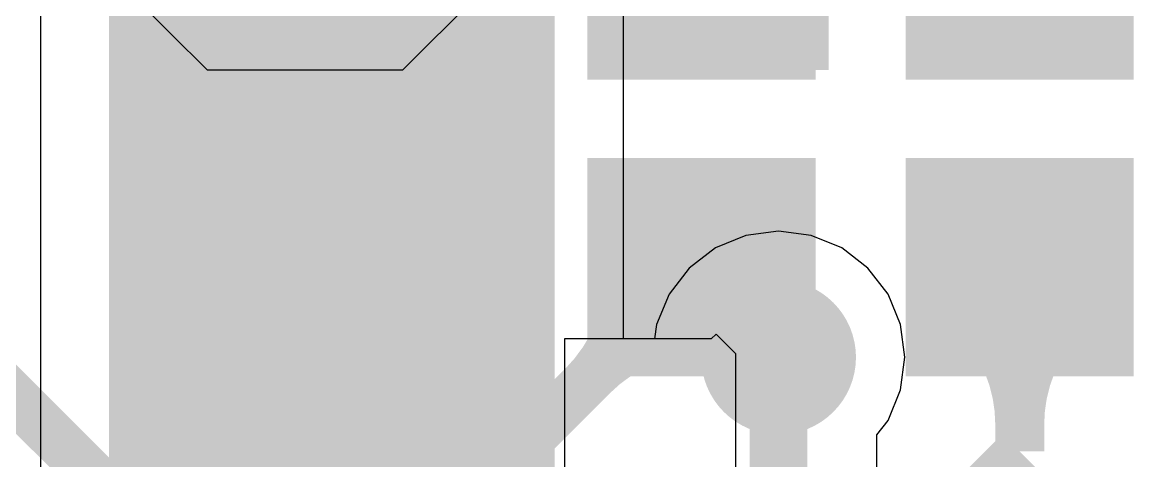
# Model space of a CAD drawing. Extents: x 56.2 to 141.8, y 48 to 96.4.
# Drawn here: x 74.12 to 79.89, y 60.43 to 62.71 of the extents above; entities that cross this region are included whole.
import ezdxf

# ---------------------------------------------------------------- set-up
doc = ezdxf.new("R2010")
doc.units = 0
doc.header["$MEASUREMENT"] = 0
for name, color, linetype in [('BOTTOMLAYER', 5, 'CONTINUOUS'), ('BOTTOMSOLDER', 6, 'CONTINUOUS'), ('MULTILAYER', 9, 'CONTINUOUS'), ('TOPLAYER', 1, 'CONTINUOUS'), ('TOPPASTE', 8, 'CONTINUOUS'), ('TOPSOLDER', 216, 'CONTINUOUS')]:
    doc.layers.add(name, color=color, linetype=linetype)

msp = doc.modelspace()

# ---------------------------------------------------------------- linework, layer by layer
at = {"layer": 'BOTTOMLAYER'}
for p, q in [((77.242657, 61.0616), (77.242657, 66.1924)), ((74.217543, 64.016771), (74.217543, 56.0324)), ((77.877911, 61.599872), (77.719794, 61.534375)), ((78.047596, 61.622211), (77.877911, 61.599872)), ((78.217281, 61.599872), (78.047596, 61.622211)), ((78.375398, 61.534375), (78.217281, 61.599872)), ((77.719794, 61.534375), (77.584013, 61.430187)), ((78.511179, 61.430187), (78.375398, 61.534375)), ((77.584013, 61.430187), (77.479825, 61.294406)), ((78.615367, 61.294406), (78.511179, 61.430187)), ((77.479825, 61.294406), (77.414328, 61.136289)), ((78.680864, 61.136289), (78.615367, 61.294406)), ((77.414328, 61.136289), (77.404496, 61.0616)), ((78.703203, 60.966604), (78.680864, 61.136289)), ((77.724, 61.087), (77.6986, 61.0616)), ((77.8256, 60.9854), (77.724, 61.087)), ((77.6986, 61.0616), (76.9366, 61.0616)), ((76.9366, 61.0616), (76.9366, 56.0832)), ((77.404496, 61.0616), (77.242657, 61.0616)), ((77.8256, 56.2102), (77.8256, 60.9854)), ((78.680864, 60.796919), (78.703203, 60.966604)), ((78.615367, 60.638802), (78.680864, 60.796919)), ((78.557392, 60.563247), (78.615367, 60.638802)), ((78.557392, 56.432196), (78.557392, 60.563247))]:
    msp.add_line(p, q, dxfattribs=at)
for points, const_width in [([(75.506666, 64.432266, -0.198912), (75.8698, 63.55558)], 2.000001), ([(75.506666, 64.432266, -0.198912), (75.8698, 63.55558)], 2.000001), ([(75.506666, 64.432266, -0.198912), (75.8698, 63.55558)], 2.000001), ([(75.506666, 64.432266, -0.198912), (75.8698, 63.55558)], 2.000001), ([(75.506666, 64.432266, -0.198912), (75.8698, 63.55558)], 2.000001), ([(75.506666, 64.432266, -0.198912), (75.8698, 63.55558)], 2.000001), ([(75.506666, 64.432266, -0.198912), (75.8698, 63.55558)], 2.000001), ([(75.506666, 64.432266, -0.198912), (75.8698, 63.55558)], 2.000001), ([(75.506666, 64.432266, -0.198912), (75.8698, 63.55558)], 2.000001), ([(75.506666, 64.432266, -0.198912), (75.8698, 63.55558)], 2.000001), ([(75.506666, 64.432266, -0.198912), (75.8698, 63.55558)], 2.000001), ([(75.506666, 64.432266, -0.198912), (75.8698, 63.55558)], 2.000001), ([(75.506666, 64.432266, -0.198912), (75.8698, 63.55558)], 2.000001), ([(75.506666, 64.432266, -0.198912), (75.8698, 63.55558)], 2.000001), ([(75.506666, 64.432266, -0.198912), (75.8698, 63.55558)], 2.000001), ([(75.506666, 64.432266, -0.198912), (75.8698, 63.55558)], 2.000001), ([(75.506666, 64.432266, -0.198912), (75.8698, 63.55558)], 2.000001), ([(75.506666, 64.432266, -0.198912), (75.8698, 63.55558)], 2.000001), ([(75.506666, 64.432266, -0.198912), (75.8698, 63.55558)], 2.000001), ([(75.506666, 64.432266, -0.198912), (75.8698, 63.55558)], 2.000001), ([(75.506666, 64.432266, -0.198912), (75.8698, 63.55558)], 2.000001), ([(75.506666, 64.432266, -0.198912), (75.8698, 63.55558)], 2.000001), ([(75.506666, 64.432266, -0.198912), (75.8698, 63.55558)], 2.000001), ([(75.506666, 64.432266, -0.198912), (75.8698, 63.55558)], 2.000001), ([(75.506666, 64.432266, -0.198912), (75.8698, 63.55558)], 2.000001), ([(75.506666, 64.432266, -0.198912), (75.8698, 63.55558)], 2.000001), ([(75.506666, 64.432266, -0.198912), (75.8698, 63.55558)], 2.000001), ([(75.506666, 64.432266, -0.198912), (75.8698, 63.55558)], 2.000001), ([(77.941531, 60.860539, -0.198912), (78.047596, 60.604474)], 0.299999), ([(77.941531, 60.860539, -0.198912), (78.047596, 60.604474)], 0.299999), ([(77.941531, 60.860539, -0.198912), (78.047596, 60.604474)], 0.299999), ([(77.941531, 60.860539, -0.198912), (78.047596, 60.604474)], 0.299999), ([(77.941531, 60.860539, -0.198912), (78.047596, 60.604474)], 0.299999), ([(77.941531, 60.860539, -0.198912), (78.047596, 60.604474)], 0.299999), ([(77.941531, 60.860539, -0.198912), (78.047596, 60.604474)], 0.299999), ([(77.941531, 60.860539, -0.198912), (78.047596, 60.604474)], 0.299999), ([(77.941531, 60.860539, -0.198912), (78.047596, 60.604474)], 0.299999), ([(77.941531, 60.860539, -0.198912), (78.047596, 60.604474)], 0.299999), ([(77.941531, 60.860539, -0.198912), (78.047596, 60.604474)], 0.299999), ([(77.941531, 60.860539, -0.198912), (78.047596, 60.604474)], 0.299999), ([(77.941531, 60.860539, -0.198912), (78.047596, 60.604474)], 0.299999), ([(77.941531, 60.860539, -0.198912), (78.047596, 60.604474)], 0.299999), ([(78.047596, 60.604474, -0.198912), (78.153661, 60.860539)], 0.299999), ([(78.047596, 60.604474, -0.198912), (78.153661, 60.860539)], 0.299999), ([(78.047596, 60.604474, -0.198912), (78.153661, 60.860539)], 0.299999), ([(78.047596, 60.604474, -0.198912), (78.153661, 60.860539)], 0.299999), ([(78.047596, 60.604474, -0.198912), (78.153661, 60.860539)], 0.299999), ([(78.047596, 60.604474, -0.198912), (78.153661, 60.860539)], 0.299999), ([(78.047596, 60.604474, -0.198912), (78.153661, 60.860539)], 0.299999), ([(78.047596, 60.604474, -0.198912), (78.153661, 60.860539)], 0.299999), ([(78.047596, 60.604474, -0.198912), (78.153661, 60.860539)], 0.299999), ([(78.047596, 60.604474, -0.198912), (78.153661, 60.860539)], 0.299999), ([(78.047596, 60.604474, -0.198912), (78.153661, 60.860539)], 0.299999), ([(78.047596, 60.604474, -0.198912), (78.153661, 60.860539)], 0.299999), ([(78.047596, 60.604474, -0.198912), (78.153661, 60.860539)], 0.299999), ([(78.047596, 60.604474, -0.198912), (78.153661, 60.860539)], 0.299999)]:
    msp.add_lwpolyline(points, format="xyb", dxfattribs=dict(at, const_width=const_width))
for points, const_width in [([(75.8698, 57.0992), (75.8698, 63.9572)], 2.000001), ([(78.047596, 56.432196), (78.047596, 60.966604)], 0.299999)]:
    msp.add_lwpolyline(points, dxfattribs=dict(at, const_width=const_width))
for points, const_width in [([(75.369801, 63.55558, 1), (76.369799, 63.55558, 1)], 1.000001), ([(75.369801, 63.55558, 1), (76.369799, 63.55558, 1)], 1.000001), ([(75.369801, 63.55558, 1), (76.369799, 63.55558, 1)], 1.000001), ([(75.369801, 63.55558, 1), (76.369799, 63.55558, 1)], 1.000001), ([(75.369801, 63.55558, 1), (76.369799, 63.55558, 1)], 1.000001), ([(75.369801, 63.55558, 1), (76.369799, 63.55558, 1)], 1.000001), ([(75.369801, 63.55558, 1), (76.369799, 63.55558, 1)], 1.000001), ([(75.369801, 63.55558, 1), (76.369799, 63.55558, 1)], 1.000001), ([(75.369801, 63.55558, 1), (76.369799, 63.55558, 1)], 1.000001), ([(75.369801, 63.55558, 1), (76.369799, 63.55558, 1)], 1.000001), ([(75.369801, 63.55558, 1), (76.369799, 63.55558, 1)], 1.000001), ([(75.369801, 63.55558, 1), (76.369799, 63.55558, 1)], 1.000001), ([(75.369801, 63.55558, 1), (76.369799, 63.55558, 1)], 1.000001), ([(75.369801, 63.55558, 1), (76.369799, 63.55558, 1)], 1.000001), ([(75.369801, 63.55558, 1), (76.369799, 63.55558, 1)], 1.000001), ([(75.369801, 63.55558, 1), (76.369799, 63.55558, 1)], 1.000001), ([(75.369801, 63.55558, 1), (76.369799, 63.55558, 1)], 1.000001), ([(75.369801, 63.55558, 1), (76.369799, 63.55558, 1)], 1.000001), ([(75.369801, 63.55558, 1), (76.369799, 63.55558, 1)], 1.000001), ([(75.369801, 63.55558, 1), (76.369799, 63.55558, 1)], 1.000001), ([(75.369801, 63.55558, 1), (76.369799, 63.55558, 1)], 1.000001), ([(75.369801, 63.55558, 1), (76.369799, 63.55558, 1)], 1.000001), ([(75.369801, 63.55558, 1), (76.369799, 63.55558, 1)], 1.000001), ([(75.369801, 63.55558, 1), (76.369799, 63.55558, 1)], 1.000001), ([(75.369801, 63.55558, 1), (76.369799, 63.55558, 1)], 1.000001), ([(75.369801, 63.55558, 1), (76.369799, 63.55558, 1)], 1.000001), ([(75.369801, 63.55558, 1), (76.369799, 63.55558, 1)], 1.000001), ([(75.369801, 63.55558, 1), (76.369799, 63.55558, 1)], 1.000001), ([(77.897596, 60.966604, 1), (78.197596, 60.966604, 1)], 0.299999), ([(77.866532, 60.860539, 1), (78.016529, 60.860539, 1)], 0.15), ([(77.866532, 60.860539, 1), (78.016529, 60.860539, 1)], 0.15), ([(77.866532, 60.860539, 1), (78.016529, 60.860539, 1)], 0.15), ([(77.866532, 60.860539, 1), (78.016529, 60.860539, 1)], 0.15), ([(77.866532, 60.860539, 1), (78.016529, 60.860539, 1)], 0.15), ([(77.866532, 60.860539, 1), (78.016529, 60.860539, 1)], 0.15), ([(77.866532, 60.860539, 1), (78.016529, 60.860539, 1)], 0.15), ([(77.866532, 60.860539, 1), (78.016529, 60.860539, 1)], 0.15), ([(77.866532, 60.860539, 1), (78.016529, 60.860539, 1)], 0.15), ([(77.866532, 60.860539, 1), (78.016529, 60.860539, 1)], 0.15), ([(77.866532, 60.860539, 1), (78.016529, 60.860539, 1)], 0.15), ([(77.866532, 60.860539, 1), (78.016529, 60.860539, 1)], 0.15), ([(77.866532, 60.860539, 1), (78.016529, 60.860539, 1)], 0.15), ([(77.866532, 60.860539, 1), (78.016529, 60.860539, 1)], 0.15), ([(78.078663, 60.860539, 1), (78.22866, 60.860539, 1)], 0.15), ([(78.078663, 60.860539, 1), (78.22866, 60.860539, 1)], 0.15), ([(78.078663, 60.860539, 1), (78.22866, 60.860539, 1)], 0.15), ([(78.078663, 60.860539, 1), (78.22866, 60.860539, 1)], 0.15), ([(78.078663, 60.860539, 1), (78.22866, 60.860539, 1)], 0.15), ([(78.078663, 60.860539, 1), (78.22866, 60.860539, 1)], 0.15), ([(78.078663, 60.860539, 1), (78.22866, 60.860539, 1)], 0.15), ([(78.078663, 60.860539, 1), (78.22866, 60.860539, 1)], 0.15), ([(78.078663, 60.860539, 1), (78.22866, 60.860539, 1)], 0.15), ([(78.078663, 60.860539, 1), (78.22866, 60.860539, 1)], 0.15), ([(78.078663, 60.860539, 1), (78.22866, 60.860539, 1)], 0.15), ([(78.078663, 60.860539, 1), (78.22866, 60.860539, 1)], 0.15), ([(78.078663, 60.860539, 1), (78.22866, 60.860539, 1)], 0.15), ([(78.078663, 60.860539, 1), (78.22866, 60.860539, 1)], 0.15), ([(77.972597, 60.604474, 1), (78.122595, 60.604474, 1)], 0.15), ([(77.972597, 60.604474, 1), (78.122595, 60.604474, 1)], 0.15), ([(77.972597, 60.604474, 1), (78.122595, 60.604474, 1)], 0.15), ([(77.972597, 60.604474, 1), (78.122595, 60.604474, 1)], 0.15), ([(77.972597, 60.604474, 1), (78.122595, 60.604474, 1)], 0.15), ([(77.972597, 60.604474, 1), (78.122595, 60.604474, 1)], 0.15), ([(77.972597, 60.604474, 1), (78.122595, 60.604474, 1)], 0.15), ([(77.972597, 60.604474, 1), (78.122595, 60.604474, 1)], 0.15), ([(77.972597, 60.604474, 1), (78.122595, 60.604474, 1)], 0.15), ([(77.972597, 60.604474, 1), (78.122595, 60.604474, 1)], 0.15), ([(77.972597, 60.604474, 1), (78.122595, 60.604474, 1)], 0.15), ([(77.972597, 60.604474, 1), (78.122595, 60.604474, 1)], 0.15), ([(77.972597, 60.604474, 1), (78.122595, 60.604474, 1)], 0.15), ([(77.972597, 60.604474, 1), (78.122595, 60.604474, 1)], 0.15), ([(77.972597, 60.604474, 1), (78.122595, 60.604474, 1)], 0.15), ([(77.972597, 60.604474, 1), (78.122595, 60.604474, 1)], 0.15), ([(77.972597, 60.604474, 1), (78.122595, 60.604474, 1)], 0.15), ([(77.972597, 60.604474, 1), (78.122595, 60.604474, 1)], 0.15), ([(77.972597, 60.604474, 1), (78.122595, 60.604474, 1)], 0.15), ([(77.972597, 60.604474, 1), (78.122595, 60.604474, 1)], 0.15), ([(77.972597, 60.604474, 1), (78.122595, 60.604474, 1)], 0.15), ([(77.972597, 60.604474, 1), (78.122595, 60.604474, 1)], 0.15), ([(77.972597, 60.604474, 1), (78.122595, 60.604474, 1)], 0.15), ([(77.972597, 60.604474, 1), (78.122595, 60.604474, 1)], 0.15), ([(77.972597, 60.604474, 1), (78.122595, 60.604474, 1)], 0.15), ([(77.972597, 60.604474, 1), (78.122595, 60.604474, 1)], 0.15), ([(77.972597, 60.604474, 1), (78.122595, 60.604474, 1)], 0.15), ([(77.972597, 60.604474, 1), (78.122595, 60.604474, 1)], 0.15)]:
    msp.add_lwpolyline(points, format="xyb", close=True, dxfattribs=dict(at, const_width=const_width))
msp.add_solid([(74.5744, 56.0324), (76.8858, 56.0324), (74.5744, 66.1924), (76.8858, 66.1924)], dxfattribs=at)
at = {"layer": 'BOTTOMSOLDER', "const_width": 0.401599}
msp.add_lwpolyline([(77.846796, 60.966604, 1), (78.248396, 60.966604, 1)], format="xyb", close=True, dxfattribs=at)
at = {"layer": 'MULTILAYER', "const_width": 0.299999}
msp.add_lwpolyline([(77.897596, 60.966604, 1), (78.197596, 60.966604, 1)], format="xyb", close=True, dxfattribs=at)
at = {"layer": 'TOPLAYER'}
for p, q in [((74.549, 62.992), (75.0824, 62.4586)), ((76.0984, 62.4586), (76.5302, 62.8904)), ((75.0824, 62.4586), (76.0984, 62.4586))]:
    msp.add_line(p, q, dxfattribs=at)
for points, const_width in [([(75.514203, 63.3984), (75.514203, 65.151)], 2.000001), ([(75.547474, 59.1058), (75.547474, 61.561602)], 0.299999), ([(73.3552, 61.485402), (75.047602, 59.793)], 0.254), ([(76.0476, 59.834402), (77.6478, 61.434602)], 0.254), ([(77.6478, 61.1886), (77.6478, 61.434602)], 0.254), ([(79.2988, 60.4774), (79.2988, 61.434602)], 0.254), ([(77.8256, 61.1886), (78.087403, 60.926797)], 0.254), ([(79.121198, 60.299798), (79.2988, 60.4774)], 0.254)]:
    msp.add_lwpolyline(points, dxfattribs=dict(at, const_width=const_width))
for points, const_width in [([(75.514203, 63.601933, -0.198912), (75.506664, 63.583736)], 2.000001), ([(75.514203, 63.601933, -0.198912), (75.506664, 63.583736)], 2.000001), ([(75.514203, 63.601933, -0.198912), (75.506664, 63.583736)], 2.000001), ([(75.514203, 63.601933, -0.198912), (75.506664, 63.583736)], 2.000001), ([(75.514203, 63.601933, -0.198912), (75.506664, 63.583736)], 2.000001), ([(75.514203, 63.601933, -0.198912), (75.506664, 63.583736)], 2.000001), ([(75.514203, 63.601933, -0.198912), (75.506664, 63.583736)], 2.000001), ([(75.514203, 63.601933, -0.198912), (75.506664, 63.583736)], 2.000001), ([(75.514203, 63.601933, -0.198912), (75.506664, 63.583736)], 2.000001), ([(75.514203, 63.601933, -0.198912), (75.506664, 63.583736)], 2.000001), ([(75.514203, 63.601933, -0.198912), (75.506664, 63.583736)], 2.000001), ([(75.514203, 63.601933, -0.198912), (75.506664, 63.583736)], 2.000001), ([(75.514203, 63.601933, -0.198912), (75.506664, 63.583736)], 2.000001), ([(75.514203, 63.601933, -0.198912), (75.506664, 63.583736)], 2.000001), ([(77.284801, 61.434602, -0.198912), (77.028121, 60.814923)], 0.254), ([(77.284801, 61.434602, -0.198912), (77.028121, 60.814923)], 0.254), ([(77.284801, 61.434602, -0.198912), (77.028121, 60.814923)], 0.254), ([(77.284801, 61.434602, -0.198912), (77.028121, 60.814923)], 0.254), ([(77.284801, 61.434602, -0.198912), (77.028121, 60.814923)], 0.254), ([(77.284801, 61.434602, -0.198912), (77.028121, 60.814923)], 0.254), ([(77.284801, 61.434602, -0.198912), (77.028121, 60.814923)], 0.254), ([(77.284801, 61.434602, -0.198912), (77.028121, 60.814923)], 0.254), ([(77.284801, 61.434602, -0.198912), (77.028121, 60.814923)], 0.254), ([(77.284801, 61.434602, -0.198912), (77.028121, 60.814923)], 0.254), ([(77.284801, 61.434602, -0.198912), (77.028121, 60.814923)], 0.254), ([(77.284801, 61.434602, -0.198912), (77.028121, 60.814923)], 0.254), ([(77.284801, 61.434602, -0.198912), (77.028121, 60.814923)], 0.254), ([(77.284801, 61.434602, -0.198912), (77.028121, 60.814923)], 0.254), ([(78.040791, 60.973409, -0.311102), (77.981279, 61.296456)], 0.254), ([(78.040791, 60.973409, -0.311102), (77.981279, 61.296456)], 0.254), ([(78.040791, 60.973409, -0.311102), (77.981279, 61.296456)], 0.254), ([(78.040791, 60.973409, -0.311102), (77.981279, 61.296456)], 0.254), ([(78.040791, 60.973409, -0.311102), (77.981279, 61.296456)], 0.254), ([(78.040791, 60.973409, -0.311102), (77.981279, 61.296456)], 0.254), ([(78.040791, 60.973409, -0.311102), (77.981279, 61.296456)], 0.254), ([(78.040791, 60.973409, -0.311102), (77.981279, 61.296456)], 0.254), ([(78.040791, 60.973409, -0.311102), (77.981279, 61.296456)], 0.254), ([(78.040791, 60.973409, -0.311102), (77.981279, 61.296456)], 0.254), ([(78.040791, 60.973409, -0.311102), (77.981279, 61.296456)], 0.254), ([(78.040791, 60.973409, -0.311102), (77.981279, 61.296456)], 0.254), ([(78.040791, 60.973409, -0.311102), (77.981279, 61.296456)], 0.254), ([(78.040791, 60.973409, -0.311102), (77.981279, 61.296456)], 0.254), ([(75.31686, 61.237261, -0.198912), (75.547474, 60.680514)], 0.299999), ([(75.31686, 61.237261, -0.198912), (75.547474, 60.680514)], 0.299999), ([(75.31686, 61.237261, -0.198912), (75.547474, 60.680514)], 0.299999), ([(75.31686, 61.237261, -0.198912), (75.547474, 60.680514)], 0.299999), ([(75.31686, 61.237261, -0.198912), (75.547474, 60.680514)], 0.299999), ([(75.31686, 61.237261, -0.198912), (75.547474, 60.680514)], 0.299999), ([(75.31686, 61.237261, -0.198912), (75.547474, 60.680514)], 0.299999), ([(75.31686, 61.237261, -0.198912), (75.547474, 60.680514)], 0.299999), ([(75.31686, 61.237261, -0.198912), (75.547474, 60.680514)], 0.299999), ([(75.31686, 61.237261, -0.198912), (75.547474, 60.680514)], 0.299999), ([(75.31686, 61.237261, -0.198912), (75.547474, 60.680514)], 0.299999), ([(75.31686, 61.237261, -0.198912), (75.547474, 60.680514)], 0.299999), ([(75.31686, 61.237261, -0.198912), (75.547474, 60.680514)], 0.299999), ([(75.31686, 61.237261, -0.198912), (75.547474, 60.680514)], 0.299999), ([(75.547474, 60.718532, -0.198912), (75.76234, 61.237261)], 0.299999), ([(75.547474, 60.718532, -0.198912), (75.76234, 61.237261)], 0.299999), ([(75.547474, 60.718532, -0.198912), (75.76234, 61.237261)], 0.299999), ([(75.547474, 60.718532, -0.198912), (75.76234, 61.237261)], 0.299999), ([(75.547474, 60.718532, -0.198912), (75.76234, 61.237261)], 0.299999), ([(75.547474, 60.718532, -0.198912), (75.76234, 61.237261)], 0.299999), ([(75.547474, 60.718532, -0.198912), (75.76234, 61.237261)], 0.299999), ([(75.547474, 60.718532, -0.198912), (75.76234, 61.237261)], 0.299999), ([(75.547474, 60.718532, -0.198912), (75.76234, 61.237261)], 0.299999), ([(75.547474, 60.718532, -0.198912), (75.76234, 61.237261)], 0.299999), ([(75.547474, 60.718532, -0.198912), (75.76234, 61.237261)], 0.299999), ([(75.547474, 60.718532, -0.198912), (75.76234, 61.237261)], 0.299999), ([(75.547474, 60.718532, -0.198912), (75.76234, 61.237261)], 0.299999), ([(75.547474, 60.718532, -0.198912), (75.76234, 61.237261)], 0.299999), ([(79.059799, 61.1956, -0.198912), (79.2988, 60.618596)], 0.254), ([(79.059799, 61.1956, -0.198912), (79.2988, 60.618596)], 0.254), ([(79.059799, 61.1956, -0.198912), (79.2988, 60.618596)], 0.254), ([(79.059799, 61.1956, -0.198912), (79.2988, 60.618596)], 0.254), ([(79.059799, 61.1956, -0.198912), (79.2988, 60.618596)], 0.254), ([(79.059799, 61.1956, -0.198912), (79.2988, 60.618596)], 0.254), ([(79.059799, 61.1956, -0.198912), (79.2988, 60.618596)], 0.254), ([(79.059799, 61.1956, -0.198912), (79.2988, 60.618596)], 0.254), ([(79.059799, 61.1956, -0.198912), (79.2988, 60.618596)], 0.254), ([(79.059799, 61.1956, -0.198912), (79.2988, 60.618596)], 0.254), ([(79.059799, 61.1956, -0.198912), (79.2988, 60.618596)], 0.254), ([(79.059799, 61.1956, -0.198912), (79.2988, 60.618596)], 0.254), ([(79.059799, 61.1956, -0.198912), (79.2988, 60.618596)], 0.254), ([(79.059799, 61.1956, -0.198912), (79.2988, 60.618596)], 0.254), ([(79.2988, 60.618596, -0.198912), (79.537801, 61.1956)], 0.254), ([(79.2988, 60.618596, -0.198912), (79.537801, 61.1956)], 0.254), ([(79.2988, 60.618596, -0.198912), (79.537801, 61.1956)], 0.254), ([(79.2988, 60.618596, -0.198912), (79.537801, 61.1956)], 0.254), ([(79.2988, 60.618596, -0.198912), (79.537801, 61.1956)], 0.254), ([(79.2988, 60.618596, -0.198912), (79.537801, 61.1956)], 0.254), ([(79.2988, 60.618596, -0.198912), (79.537801, 61.1956)], 0.254), ([(79.2988, 60.618596, -0.198912), (79.537801, 61.1956)], 0.254), ([(79.2988, 60.618596, -0.198912), (79.537801, 61.1956)], 0.254), ([(79.2988, 60.618596, -0.198912), (79.537801, 61.1956)], 0.254), ([(79.2988, 60.618596, -0.198912), (79.537801, 61.1956)], 0.254), ([(79.2988, 60.618596, -0.198912), (79.537801, 61.1956)], 0.254), ([(79.2988, 60.618596, -0.198912), (79.537801, 61.1956)], 0.254), ([(79.2988, 60.618596, -0.198912), (79.537801, 61.1956)], 0.254), ([(77.088474, 60.875276, -0.198912), (77.622801, 61.096601)], 0.254), ([(77.088474, 60.875276, -0.198912), (77.622801, 61.096601)], 0.254), ([(77.088474, 60.875276, -0.198912), (77.622801, 61.096601)], 0.254), ([(77.088474, 60.875276, -0.198912), (77.622801, 61.096601)], 0.254), ([(77.088474, 60.875276, -0.198912), (77.622801, 61.096601)], 0.254), ([(77.088474, 60.875276, -0.198912), (77.622801, 61.096601)], 0.254), ([(77.088474, 60.875276, -0.198912), (77.622801, 61.096601)], 0.254), ([(77.088474, 60.875276, -0.198912), (77.622801, 61.096601)], 0.254), ([(77.088474, 60.875276, -0.198912), (77.622801, 61.096601)], 0.254), ([(77.088474, 60.875276, -0.198912), (77.622801, 61.096601)], 0.254), ([(77.088474, 60.875276, -0.198912), (77.622801, 61.096601)], 0.254), ([(77.088474, 60.875276, -0.198912), (77.622801, 61.096601)], 0.254), ([(77.088474, 60.875276, -0.198912), (77.622801, 61.096601)], 0.254), ([(77.088474, 60.875276, -0.198912), (77.622801, 61.096601)], 0.254), ([(77.701031, 61.097782, -0.220738), (78.040781, 60.973421)], 0.254), ([(77.701031, 61.097782, -0.220738), (78.040781, 60.973421)], 0.254), ([(77.701031, 61.097782, -0.220738), (78.040781, 60.973421)], 0.254), ([(77.701031, 61.097782, -0.220738), (78.040781, 60.973421)], 0.254), ([(77.701031, 61.097782, -0.220738), (78.040781, 60.973421)], 0.254), ([(77.701031, 61.097782, -0.220738), (78.040781, 60.973421)], 0.254), ([(77.701031, 61.097782, -0.220738), (78.040781, 60.973421)], 0.254), ([(77.701031, 61.097782, -0.220738), (78.040781, 60.973421)], 0.254), ([(77.701031, 61.097782, -0.220738), (78.040781, 60.973421)], 0.254), ([(77.701031, 61.097782, -0.220738), (78.040781, 60.973421)], 0.254), ([(77.701031, 61.097782, -0.220738), (78.040781, 60.973421)], 0.254), ([(77.701031, 61.097782, -0.220738), (78.040781, 60.973421)], 0.254), ([(77.701031, 61.097782, -0.220738), (78.040781, 60.973421)], 0.254), ([(77.701031, 61.097782, -0.220738), (78.040781, 60.973421)], 0.254)]:
    msp.add_lwpolyline(points, format="xyb", dxfattribs=dict(at, const_width=const_width))
for points, const_width in [([(75.014204, 63.601933, 1), (76.014202, 63.601933, 1)], 1.000001), ([(75.014204, 63.601933, 1), (76.014202, 63.601933, 1)], 1.000001), ([(75.014204, 63.601933, 1), (76.014202, 63.601933, 1)], 1.000001), ([(75.014204, 63.601933, 1), (76.014202, 63.601933, 1)], 1.000001), ([(75.014204, 63.601933, 1), (76.014202, 63.601933, 1)], 1.000001), ([(75.014204, 63.601933, 1), (76.014202, 63.601933, 1)], 1.000001), ([(75.014204, 63.601933, 1), (76.014202, 63.601933, 1)], 1.000001), ([(75.014204, 63.601933, 1), (76.014202, 63.601933, 1)], 1.000001), ([(75.014204, 63.601933, 1), (76.014202, 63.601933, 1)], 1.000001), ([(75.014204, 63.601933, 1), (76.014202, 63.601933, 1)], 1.000001), ([(75.014204, 63.601933, 1), (76.014202, 63.601933, 1)], 1.000001), ([(75.014204, 63.601933, 1), (76.014202, 63.601933, 1)], 1.000001), ([(75.014204, 63.601933, 1), (76.014202, 63.601933, 1)], 1.000001), ([(75.014204, 63.601933, 1), (76.014202, 63.601933, 1)], 1.000001), ([(75.006665, 63.583736, 1), (76.006663, 63.583736, 1)], 1.000001), ([(75.006665, 63.583736, 1), (76.006663, 63.583736, 1)], 1.000001), ([(75.006665, 63.583736, 1), (76.006663, 63.583736, 1)], 1.000001), ([(75.006665, 63.583736, 1), (76.006663, 63.583736, 1)], 1.000001), ([(75.006665, 63.583736, 1), (76.006663, 63.583736, 1)], 1.000001), ([(75.006665, 63.583736, 1), (76.006663, 63.583736, 1)], 1.000001), ([(75.006665, 63.583736, 1), (76.006663, 63.583736, 1)], 1.000001), ([(75.006665, 63.583736, 1), (76.006663, 63.583736, 1)], 1.000001), ([(75.006665, 63.583736, 1), (76.006663, 63.583736, 1)], 1.000001), ([(75.006665, 63.583736, 1), (76.006663, 63.583736, 1)], 1.000001), ([(75.006665, 63.583736, 1), (76.006663, 63.583736, 1)], 1.000001), ([(75.006665, 63.583736, 1), (76.006663, 63.583736, 1)], 1.000001), ([(75.006665, 63.583736, 1), (76.006663, 63.583736, 1)], 1.000001), ([(75.006665, 63.583736, 1), (76.006663, 63.583736, 1)], 1.000001), ([(77.221301, 61.434602, 1), (77.348301, 61.434602, 1)], 0.127), ([(77.221301, 61.434602, 1), (77.348301, 61.434602, 1)], 0.127), ([(77.221301, 61.434602, 1), (77.348301, 61.434602, 1)], 0.127), ([(77.221301, 61.434602, 1), (77.348301, 61.434602, 1)], 0.127), ([(77.221301, 61.434602, 1), (77.348301, 61.434602, 1)], 0.127), ([(77.221301, 61.434602, 1), (77.348301, 61.434602, 1)], 0.127), ([(77.221301, 61.434602, 1), (77.348301, 61.434602, 1)], 0.127), ([(77.221301, 61.434602, 1), (77.348301, 61.434602, 1)], 0.127), ([(77.221301, 61.434602, 1), (77.348301, 61.434602, 1)], 0.127), ([(77.221301, 61.434602, 1), (77.348301, 61.434602, 1)], 0.127), ([(77.221301, 61.434602, 1), (77.348301, 61.434602, 1)], 0.127), ([(77.221301, 61.434602, 1), (77.348301, 61.434602, 1)], 0.127), ([(77.221301, 61.434602, 1), (77.348301, 61.434602, 1)], 0.127), ([(77.221301, 61.434602, 1), (77.348301, 61.434602, 1)], 0.127), ([(77.917779, 61.296456, 1), (78.044779, 61.296456, 1)], 0.127), ([(77.917779, 61.296456, 1), (78.044779, 61.296456, 1)], 0.127), ([(77.917779, 61.296456, 1), (78.044779, 61.296456, 1)], 0.127), ([(77.917779, 61.296456, 1), (78.044779, 61.296456, 1)], 0.127), ([(77.917779, 61.296456, 1), (78.044779, 61.296456, 1)], 0.127), ([(77.917779, 61.296456, 1), (78.044779, 61.296456, 1)], 0.127), ([(77.917779, 61.296456, 1), (78.044779, 61.296456, 1)], 0.127), ([(77.917779, 61.296456, 1), (78.044779, 61.296456, 1)], 0.127), ([(77.917779, 61.296456, 1), (78.044779, 61.296456, 1)], 0.127), ([(77.917779, 61.296456, 1), (78.044779, 61.296456, 1)], 0.127), ([(77.917779, 61.296456, 1), (78.044779, 61.296456, 1)], 0.127), ([(77.917779, 61.296456, 1), (78.044779, 61.296456, 1)], 0.127), ([(77.917779, 61.296456, 1), (78.044779, 61.296456, 1)], 0.127), ([(77.917779, 61.296456, 1), (78.044779, 61.296456, 1)], 0.127), ([(75.241861, 61.237261, 1), (75.391858, 61.237261, 1)], 0.15), ([(75.241861, 61.237261, 1), (75.391858, 61.237261, 1)], 0.15), ([(75.241861, 61.237261, 1), (75.391858, 61.237261, 1)], 0.15), ([(75.241861, 61.237261, 1), (75.391858, 61.237261, 1)], 0.15), ([(75.241861, 61.237261, 1), (75.391858, 61.237261, 1)], 0.15), ([(75.241861, 61.237261, 1), (75.391858, 61.237261, 1)], 0.15), ([(75.241861, 61.237261, 1), (75.391858, 61.237261, 1)], 0.15), ([(75.241861, 61.237261, 1), (75.391858, 61.237261, 1)], 0.15), ([(75.241861, 61.237261, 1), (75.391858, 61.237261, 1)], 0.15), ([(75.241861, 61.237261, 1), (75.391858, 61.237261, 1)], 0.15), ([(75.241861, 61.237261, 1), (75.391858, 61.237261, 1)], 0.15), ([(75.241861, 61.237261, 1), (75.391858, 61.237261, 1)], 0.15), ([(75.241861, 61.237261, 1), (75.391858, 61.237261, 1)], 0.15), ([(75.241861, 61.237261, 1), (75.391858, 61.237261, 1)], 0.15), ([(75.687342, 61.237261, 1), (75.837339, 61.237261, 1)], 0.15), ([(75.687342, 61.237261, 1), (75.837339, 61.237261, 1)], 0.15), ([(75.687342, 61.237261, 1), (75.837339, 61.237261, 1)], 0.15), ([(75.687342, 61.237261, 1), (75.837339, 61.237261, 1)], 0.15), ([(75.687342, 61.237261, 1), (75.837339, 61.237261, 1)], 0.15), ([(75.687342, 61.237261, 1), (75.837339, 61.237261, 1)], 0.15), ([(75.687342, 61.237261, 1), (75.837339, 61.237261, 1)], 0.15), ([(75.687342, 61.237261, 1), (75.837339, 61.237261, 1)], 0.15), ([(75.687342, 61.237261, 1), (75.837339, 61.237261, 1)], 0.15), ([(75.687342, 61.237261, 1), (75.837339, 61.237261, 1)], 0.15), ([(75.687342, 61.237261, 1), (75.837339, 61.237261, 1)], 0.15), ([(75.687342, 61.237261, 1), (75.837339, 61.237261, 1)], 0.15), ([(75.687342, 61.237261, 1), (75.837339, 61.237261, 1)], 0.15), ([(75.687342, 61.237261, 1), (75.837339, 61.237261, 1)], 0.15), ([(78.996299, 61.1956, 1), (79.123299, 61.1956, 1)], 0.127), ([(78.996299, 61.1956, 1), (79.123299, 61.1956, 1)], 0.127), ([(78.996299, 61.1956, 1), (79.123299, 61.1956, 1)], 0.127), ([(78.996299, 61.1956, 1), (79.123299, 61.1956, 1)], 0.127), ([(78.996299, 61.1956, 1), (79.123299, 61.1956, 1)], 0.127), ([(78.996299, 61.1956, 1), (79.123299, 61.1956, 1)], 0.127), ([(78.996299, 61.1956, 1), (79.123299, 61.1956, 1)], 0.127), ([(78.996299, 61.1956, 1), (79.123299, 61.1956, 1)], 0.127), ([(78.996299, 61.1956, 1), (79.123299, 61.1956, 1)], 0.127), ([(78.996299, 61.1956, 1), (79.123299, 61.1956, 1)], 0.127), ([(78.996299, 61.1956, 1), (79.123299, 61.1956, 1)], 0.127), ([(78.996299, 61.1956, 1), (79.123299, 61.1956, 1)], 0.127), ([(78.996299, 61.1956, 1), (79.123299, 61.1956, 1)], 0.127), ([(78.996299, 61.1956, 1), (79.123299, 61.1956, 1)], 0.127), ([(79.474301, 61.1956, 1), (79.601301, 61.1956, 1)], 0.127), ([(79.474301, 61.1956, 1), (79.601301, 61.1956, 1)], 0.127), ([(79.474301, 61.1956, 1), (79.601301, 61.1956, 1)], 0.127), ([(79.474301, 61.1956, 1), (79.601301, 61.1956, 1)], 0.127), ([(79.474301, 61.1956, 1), (79.601301, 61.1956, 1)], 0.127), ([(79.474301, 61.1956, 1), (79.601301, 61.1956, 1)], 0.127), ([(79.474301, 61.1956, 1), (79.601301, 61.1956, 1)], 0.127), ([(79.474301, 61.1956, 1), (79.601301, 61.1956, 1)], 0.127), ([(79.474301, 61.1956, 1), (79.601301, 61.1956, 1)], 0.127), ([(79.474301, 61.1956, 1), (79.601301, 61.1956, 1)], 0.127), ([(79.474301, 61.1956, 1), (79.601301, 61.1956, 1)], 0.127), ([(79.474301, 61.1956, 1), (79.601301, 61.1956, 1)], 0.127), ([(79.474301, 61.1956, 1), (79.601301, 61.1956, 1)], 0.127), ([(79.474301, 61.1956, 1), (79.601301, 61.1956, 1)], 0.127), ([(77.897596, 60.966604, 1), (78.197596, 60.966604, 1)], 0.299999), ([(77.559301, 61.096601, 1), (77.686301, 61.096601, 1)], 0.127), ([(77.559301, 61.096601, 1), (77.686301, 61.096601, 1)], 0.127), ([(77.559301, 61.096601, 1), (77.686301, 61.096601, 1)], 0.127), ([(77.559301, 61.096601, 1), (77.686301, 61.096601, 1)], 0.127), ([(77.559301, 61.096601, 1), (77.686301, 61.096601, 1)], 0.127), ([(77.559301, 61.096601, 1), (77.686301, 61.096601, 1)], 0.127), ([(77.559301, 61.096601, 1), (77.686301, 61.096601, 1)], 0.127), ([(77.559301, 61.096601, 1), (77.686301, 61.096601, 1)], 0.127), ([(77.559301, 61.096601, 1), (77.686301, 61.096601, 1)], 0.127), ([(77.559301, 61.096601, 1), (77.686301, 61.096601, 1)], 0.127), ([(77.559301, 61.096601, 1), (77.686301, 61.096601, 1)], 0.127), ([(77.559301, 61.096601, 1), (77.686301, 61.096601, 1)], 0.127), ([(77.559301, 61.096601, 1), (77.686301, 61.096601, 1)], 0.127), ([(77.559301, 61.096601, 1), (77.686301, 61.096601, 1)], 0.127), ([(77.637531, 61.097782, 1), (77.764531, 61.097782, 1)], 0.127), ([(77.637531, 61.097782, 1), (77.764531, 61.097782, 1)], 0.127), ([(77.637531, 61.097782, 1), (77.764531, 61.097782, 1)], 0.127), ([(77.637531, 61.097782, 1), (77.764531, 61.097782, 1)], 0.127), ([(77.637531, 61.097782, 1), (77.764531, 61.097782, 1)], 0.127), ([(77.637531, 61.097782, 1), (77.764531, 61.097782, 1)], 0.127), ([(77.637531, 61.097782, 1), (77.764531, 61.097782, 1)], 0.127), ([(77.637531, 61.097782, 1), (77.764531, 61.097782, 1)], 0.127), ([(77.637531, 61.097782, 1), (77.764531, 61.097782, 1)], 0.127), ([(77.637531, 61.097782, 1), (77.764531, 61.097782, 1)], 0.127), ([(77.637531, 61.097782, 1), (77.764531, 61.097782, 1)], 0.127), ([(77.637531, 61.097782, 1), (77.764531, 61.097782, 1)], 0.127), ([(77.637531, 61.097782, 1), (77.764531, 61.097782, 1)], 0.127), ([(77.637531, 61.097782, 1), (77.764531, 61.097782, 1)], 0.127), ([(77.977281, 60.973421, 1), (78.104281, 60.973421, 1)], 0.127), ([(77.977281, 60.973421, 1), (78.104281, 60.973421, 1)], 0.127), ([(77.977281, 60.973421, 1), (78.104281, 60.973421, 1)], 0.127), ([(77.977281, 60.973421, 1), (78.104281, 60.973421, 1)], 0.127), ([(77.977281, 60.973421, 1), (78.104281, 60.973421, 1)], 0.127), ([(77.977281, 60.973421, 1), (78.104281, 60.973421, 1)], 0.127), ([(77.977281, 60.973421, 1), (78.104281, 60.973421, 1)], 0.127), ([(77.977281, 60.973421, 1), (78.104281, 60.973421, 1)], 0.127), ([(77.977281, 60.973421, 1), (78.104281, 60.973421, 1)], 0.127), ([(77.977281, 60.973421, 1), (78.104281, 60.973421, 1)], 0.127), ([(77.977281, 60.973421, 1), (78.104281, 60.973421, 1)], 0.127), ([(77.977281, 60.973421, 1), (78.104281, 60.973421, 1)], 0.127), ([(77.977281, 60.973421, 1), (78.104281, 60.973421, 1)], 0.127), ([(77.977281, 60.973421, 1), (78.104281, 60.973421, 1)], 0.127), ([(77.977291, 60.973409, 1), (78.104291, 60.973409, 1)], 0.127), ([(77.977291, 60.973409, 1), (78.104291, 60.973409, 1)], 0.127), ([(77.977291, 60.973409, 1), (78.104291, 60.973409, 1)], 0.127), ([(77.977291, 60.973409, 1), (78.104291, 60.973409, 1)], 0.127), ([(77.977291, 60.973409, 1), (78.104291, 60.973409, 1)], 0.127), ([(77.977291, 60.973409, 1), (78.104291, 60.973409, 1)], 0.127), ([(77.977291, 60.973409, 1), (78.104291, 60.973409, 1)], 0.127), ([(77.977291, 60.973409, 1), (78.104291, 60.973409, 1)], 0.127), ([(77.977291, 60.973409, 1), (78.104291, 60.973409, 1)], 0.127), ([(77.977291, 60.973409, 1), (78.104291, 60.973409, 1)], 0.127), ([(77.977291, 60.973409, 1), (78.104291, 60.973409, 1)], 0.127), ([(77.977291, 60.973409, 1), (78.104291, 60.973409, 1)], 0.127), ([(77.977291, 60.973409, 1), (78.104291, 60.973409, 1)], 0.127), ([(77.977291, 60.973409, 1), (78.104291, 60.973409, 1)], 0.127), ([(77.024974, 60.875276, 1), (77.151974, 60.875276, 1)], 0.127), ([(77.024974, 60.875276, 1), (77.151974, 60.875276, 1)], 0.127), ([(77.024974, 60.875276, 1), (77.151974, 60.875276, 1)], 0.127), ([(77.024974, 60.875276, 1), (77.151974, 60.875276, 1)], 0.127), ([(77.024974, 60.875276, 1), (77.151974, 60.875276, 1)], 0.127), ([(77.024974, 60.875276, 1), (77.151974, 60.875276, 1)], 0.127), ([(77.024974, 60.875276, 1), (77.151974, 60.875276, 1)], 0.127), ([(77.024974, 60.875276, 1), (77.151974, 60.875276, 1)], 0.127), ([(77.024974, 60.875276, 1), (77.151974, 60.875276, 1)], 0.127), ([(77.024974, 60.875276, 1), (77.151974, 60.875276, 1)], 0.127), ([(77.024974, 60.875276, 1), (77.151974, 60.875276, 1)], 0.127), ([(77.024974, 60.875276, 1), (77.151974, 60.875276, 1)], 0.127), ([(77.024974, 60.875276, 1), (77.151974, 60.875276, 1)], 0.127), ([(77.024974, 60.875276, 1), (77.151974, 60.875276, 1)], 0.127), ([(76.964621, 60.814923, 1), (77.091621, 60.814923, 1)], 0.127), ([(76.964621, 60.814923, 1), (77.091621, 60.814923, 1)], 0.127), ([(76.964621, 60.814923, 1), (77.091621, 60.814923, 1)], 0.127), ([(76.964621, 60.814923, 1), (77.091621, 60.814923, 1)], 0.127), ([(76.964621, 60.814923, 1), (77.091621, 60.814923, 1)], 0.127), ([(76.964621, 60.814923, 1), (77.091621, 60.814923, 1)], 0.127), ([(76.964621, 60.814923, 1), (77.091621, 60.814923, 1)], 0.127), ([(76.964621, 60.814923, 1), (77.091621, 60.814923, 1)], 0.127), ([(76.964621, 60.814923, 1), (77.091621, 60.814923, 1)], 0.127), ([(76.964621, 60.814923, 1), (77.091621, 60.814923, 1)], 0.127), ([(76.964621, 60.814923, 1), (77.091621, 60.814923, 1)], 0.127), ([(76.964621, 60.814923, 1), (77.091621, 60.814923, 1)], 0.127), ([(76.964621, 60.814923, 1), (77.091621, 60.814923, 1)], 0.127), ([(76.964621, 60.814923, 1), (77.091621, 60.814923, 1)], 0.127), ([(75.472475, 60.718532, 1), (75.622473, 60.718532, 1)], 0.15), ([(75.472475, 60.718532, 1), (75.622473, 60.718532, 1)], 0.15), ([(75.472475, 60.718532, 1), (75.622473, 60.718532, 1)], 0.15), ([(75.472475, 60.718532, 1), (75.622473, 60.718532, 1)], 0.15), ([(75.472475, 60.718532, 1), (75.622473, 60.718532, 1)], 0.15), ([(75.472475, 60.718532, 1), (75.622473, 60.718532, 1)], 0.15), ([(75.472475, 60.718532, 1), (75.622473, 60.718532, 1)], 0.15), ([(75.472475, 60.718532, 1), (75.622473, 60.718532, 1)], 0.15), ([(75.472475, 60.718532, 1), (75.622473, 60.718532, 1)], 0.15), ([(75.472475, 60.718532, 1), (75.622473, 60.718532, 1)], 0.15), ([(75.472475, 60.718532, 1), (75.622473, 60.718532, 1)], 0.15), ([(75.472475, 60.718532, 1), (75.622473, 60.718532, 1)], 0.15), ([(75.472475, 60.718532, 1), (75.622473, 60.718532, 1)], 0.15), ([(75.472475, 60.718532, 1), (75.622473, 60.718532, 1)], 0.15), ([(75.472475, 60.680514, 1), (75.622473, 60.680514, 1)], 0.15), ([(75.472475, 60.680514, 1), (75.622473, 60.680514, 1)], 0.15), ([(75.472475, 60.680514, 1), (75.622473, 60.680514, 1)], 0.15), ([(75.472475, 60.680514, 1), (75.622473, 60.680514, 1)], 0.15), ([(75.472475, 60.680514, 1), (75.622473, 60.680514, 1)], 0.15), ([(75.472475, 60.680514, 1), (75.622473, 60.680514, 1)], 0.15), ([(75.472475, 60.680514, 1), (75.622473, 60.680514, 1)], 0.15), ([(75.472475, 60.680514, 1), (75.622473, 60.680514, 1)], 0.15), ([(75.472475, 60.680514, 1), (75.622473, 60.680514, 1)], 0.15), ([(75.472475, 60.680514, 1), (75.622473, 60.680514, 1)], 0.15), ([(75.472475, 60.680514, 1), (75.622473, 60.680514, 1)], 0.15), ([(75.472475, 60.680514, 1), (75.622473, 60.680514, 1)], 0.15), ([(75.472475, 60.680514, 1), (75.622473, 60.680514, 1)], 0.15), ([(75.472475, 60.680514, 1), (75.622473, 60.680514, 1)], 0.15), ([(79.2353, 60.618596, 1), (79.3623, 60.618596, 1)], 0.127), ([(79.2353, 60.618596, 1), (79.3623, 60.618596, 1)], 0.127), ([(79.2353, 60.618596, 1), (79.3623, 60.618596, 1)], 0.127), ([(79.2353, 60.618596, 1), (79.3623, 60.618596, 1)], 0.127), ([(79.2353, 60.618596, 1), (79.3623, 60.618596, 1)], 0.127), ([(79.2353, 60.618596, 1), (79.3623, 60.618596, 1)], 0.127), ([(79.2353, 60.618596, 1), (79.3623, 60.618596, 1)], 0.127), ([(79.2353, 60.618596, 1), (79.3623, 60.618596, 1)], 0.127), ([(79.2353, 60.618596, 1), (79.3623, 60.618596, 1)], 0.127), ([(79.2353, 60.618596, 1), (79.3623, 60.618596, 1)], 0.127), ([(79.2353, 60.618596, 1), (79.3623, 60.618596, 1)], 0.127), ([(79.2353, 60.618596, 1), (79.3623, 60.618596, 1)], 0.127), ([(79.2353, 60.618596, 1), (79.3623, 60.618596, 1)], 0.127), ([(79.2353, 60.618596, 1), (79.3623, 60.618596, 1)], 0.127), ([(79.2353, 60.618596, 1), (79.3623, 60.618596, 1)], 0.127), ([(79.2353, 60.618596, 1), (79.3623, 60.618596, 1)], 0.127), ([(79.2353, 60.618596, 1), (79.3623, 60.618596, 1)], 0.127), ([(79.2353, 60.618596, 1), (79.3623, 60.618596, 1)], 0.127), ([(79.2353, 60.618596, 1), (79.3623, 60.618596, 1)], 0.127), ([(79.2353, 60.618596, 1), (79.3623, 60.618596, 1)], 0.127), ([(79.2353, 60.618596, 1), (79.3623, 60.618596, 1)], 0.127), ([(79.2353, 60.618596, 1), (79.3623, 60.618596, 1)], 0.127), ([(79.2353, 60.618596, 1), (79.3623, 60.618596, 1)], 0.127), ([(79.2353, 60.618596, 1), (79.3623, 60.618596, 1)], 0.127), ([(79.2353, 60.618596, 1), (79.3623, 60.618596, 1)], 0.127), ([(79.2353, 60.618596, 1), (79.3623, 60.618596, 1)], 0.127), ([(79.2353, 60.618596, 1), (79.3623, 60.618596, 1)], 0.127), ([(79.2353, 60.618596, 1), (79.3623, 60.618596, 1)], 0.127)]:
    msp.add_lwpolyline(points, format="xyb", close=True, dxfattribs=dict(at, const_width=const_width))
for points in [[(77.1398, 62.4586), (78.3082, 62.4586), (77.1398, 64.4652), (78.3082, 64.4652)], [(78.7908, 62.5094), (79.7814, 62.5094), (78.7908, 64.3636), (79.7814, 64.3636)], [(76.029599, 62.535003), (76.029599, 63.465004), (75.049601, 62.535003), (75.049601, 63.465004)], [(78.137799, 62.509603), (78.137799, 63.439604), (77.157801, 62.509603), (77.157801, 63.439604)], [(79.788799, 62.509603), (79.788799, 63.439604), (78.808801, 62.509603), (78.808801, 63.439604)], [(76.029599, 60.995001), (76.029599, 61.925002), (75.049601, 60.995001), (75.049601, 61.925002)], [(75.2602, 60.1472), (75.8444, 60.1472), (75.2602, 61.8998), (75.8444, 61.8998)], [(78.137799, 60.969601), (78.137799, 61.899602), (77.157801, 60.969601), (77.157801, 61.899602)], [(79.788799, 60.969601), (79.788799, 61.899602), (78.808801, 60.969601), (78.808801, 61.899602)]]:
    msp.add_solid(points, dxfattribs=at)
at = {"layer": 'TOPPASTE'}
for points in [[(76.029599, 62.535003), (76.029599, 63.465004), (75.049601, 62.535003), (75.049601, 63.465004)], [(78.137799, 62.509603), (78.137799, 63.439604), (77.157801, 62.509603), (77.157801, 63.439604)], [(79.788799, 62.509603), (79.788799, 63.439604), (78.808801, 62.509603), (78.808801, 63.439604)], [(76.029599, 60.995001), (76.029599, 61.925002), (75.049601, 60.995001), (75.049601, 61.925002)], [(78.137799, 60.969601), (78.137799, 61.899602), (77.157801, 60.969601), (77.157801, 61.899602)], [(79.788799, 60.969601), (79.788799, 61.899602), (78.808801, 60.969601), (78.808801, 61.899602)]]:
    msp.add_solid(points, dxfattribs=at)
at = {"layer": 'TOPSOLDER', "const_width": 0.401599}
msp.add_lwpolyline([(77.846796, 60.966604, 1), (78.248396, 60.966604, 1)], format="xyb", close=True, dxfattribs=at)
at = {"layer": 'TOPSOLDER'}
for points in [[(76.131199, 62.433403), (76.131199, 63.566604), (74.948001, 62.433403), (74.948001, 63.566604)], [(78.239399, 62.408003), (78.239399, 63.541204), (77.056201, 62.408003), (77.056201, 63.541204)], [(79.890399, 62.408003), (79.890399, 63.541204), (78.707201, 62.408003), (78.707201, 63.541204)], [(76.131199, 60.893401), (76.131199, 62.026602), (74.948001, 60.893401), (74.948001, 62.026602)], [(78.239399, 60.868001), (78.239399, 62.001202), (77.056201, 60.868001), (77.056201, 62.001202)], [(79.890399, 60.868001), (79.890399, 62.001202), (78.707201, 60.868001), (78.707201, 62.001202)]]:
    msp.add_solid(points, dxfattribs=at)

doc.saveas('drawing.dxf')
